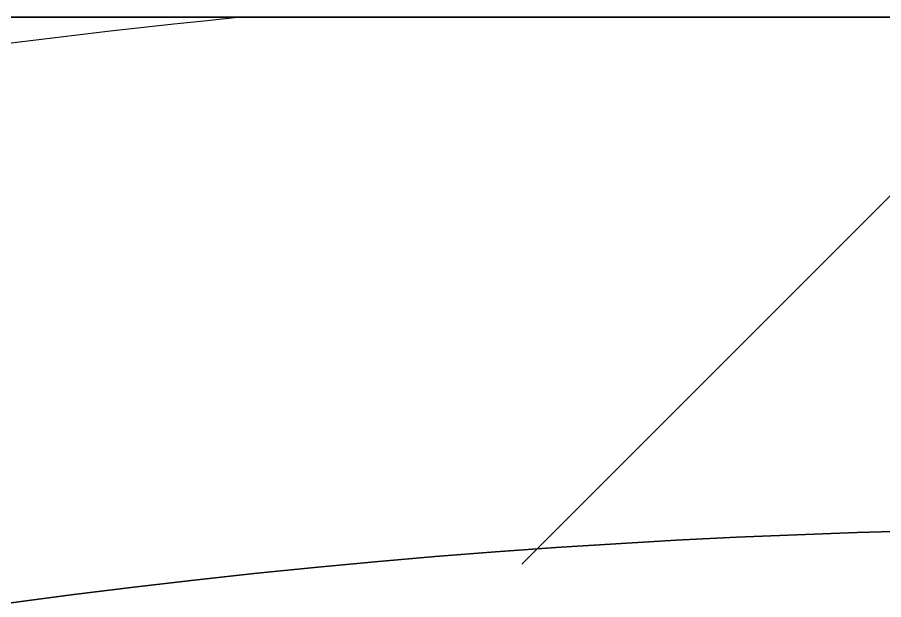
# Model space of a CAD drawing. Extents: x -10 to 112, y 72 to 347.
# Drawn here: x 81.203 to 85.888, y 196.876 to 200.025 of the extents above; entities that cross this region are included whole.
import ezdxf

# ---------------------------------------------------------------- set-up
doc = ezdxf.new("R2010")
doc.units = 0
doc.layers.add('LAYER_6', color=7, linetype='CONTINUOUS')
doc.layers.add('OUTLINES', color=7, linetype='CONTINUOUS')

# ---------------------------------------------------------------- blocks, each defined once
blk = doc.blocks.new('*X84')
at = {"layer": 'OUTLINES', "color": 7}
blk.add_line((83.9314, 197.0684), (86.8879, 200.025), dxfattribs=at)
blk = doc.blocks.new('BLOCK_3')
at = {"layer": 'OUTLINES'}
blk.add_open_spline([(111.5625, 193.5374), (111.5625, 193.5374), (111.5625, 190.0025), (111.5625, 190.0025), (99.5927, 197.8096), (84.6138, 199.4218), (71.2611, 194.3382), (71.2611, 194.3382), (71.2611, 197.5344), (71.2611, 197.5344), (74.9017, 198.822), (78.5671, 199.6405), (82.4089, 200.025), (82.4089, 200.025), (91.8952, 200.025), (91.8952, 200.025), (98.8448, 199.33), (105.5617, 197.1146), (111.5625, 193.5374)], degree=3, knots=[0, 0, 0, 0, 1, 1, 1, 2, 2, 2, 3, 3, 3, 4, 4, 4, 5, 5, 5, 6, 6, 6, 6], dxfattribs=at)
at = {"layer": 'OUTLINES', "color": 7}
blk.add_blockref('*X84', (0, 0), dxfattribs=at)
blk = doc.blocks.new('BLOCK_4')
at = {"layer": 'OUTLINES', "color": 7}
blk.add_lwpolyline([(111.5625, 171.2702), (111.5625, 175.8985), (111.5625, 178.8971), (111.5625, 182.5837), (111.5625, 186.3619), (111.5625, 190.0025), (111.5625, 193.5374), (111.5625, 196.9947), (111.5625, 200.025), (104.9726, 200.025), (91.8952, 200.025), (82.4089, 200.025), (71.2611, 200.025), (71.2611, 197.5344), (71.2611, 194.3382), (71.2611, 191.1103), (71.2611, 187.8437), (71.2611, 184.524), (71.2611, 181.1338), (71.2611, 177.6448), (71.2611, 174.0076)], dxfattribs=at)
for points in [[(82.4089, 200.025), (78.5671, 199.6405), (74.9017, 198.822), (71.2611, 197.5344)], [(111.5625, 190.0025), (99.5927, 197.8096), (84.6138, 199.4218), (71.2611, 194.3382)]]:
    blk.add_open_spline(points, degree=3, dxfattribs=at)
blk = doc.blocks.new('BLOCK_2')
at = {"layer": 'OUTLINES'}
for name in ['BLOCK_3', 'BLOCK_4']:
    blk.add_blockref(name, (0, 0), dxfattribs=at)

msp = doc.modelspace()

# ---------------------------------------------------------------- linework, layer by layer
at = {"layer": 'LAYER_6', "color": 7}
msp.add_lwpolyline([(111.5632, 192.025), (71.2611, 192.025), (71.2611, 200.025), (111.5632, 200.025), (111.5632, 192.025)], dxfattribs=at)

# ---------------------------------------------------------------- block references
at = {"layer": 'OUTLINES'}
msp.add_blockref('BLOCK_2', (0, 0), dxfattribs=at)

doc.saveas('drawing.dxf')
